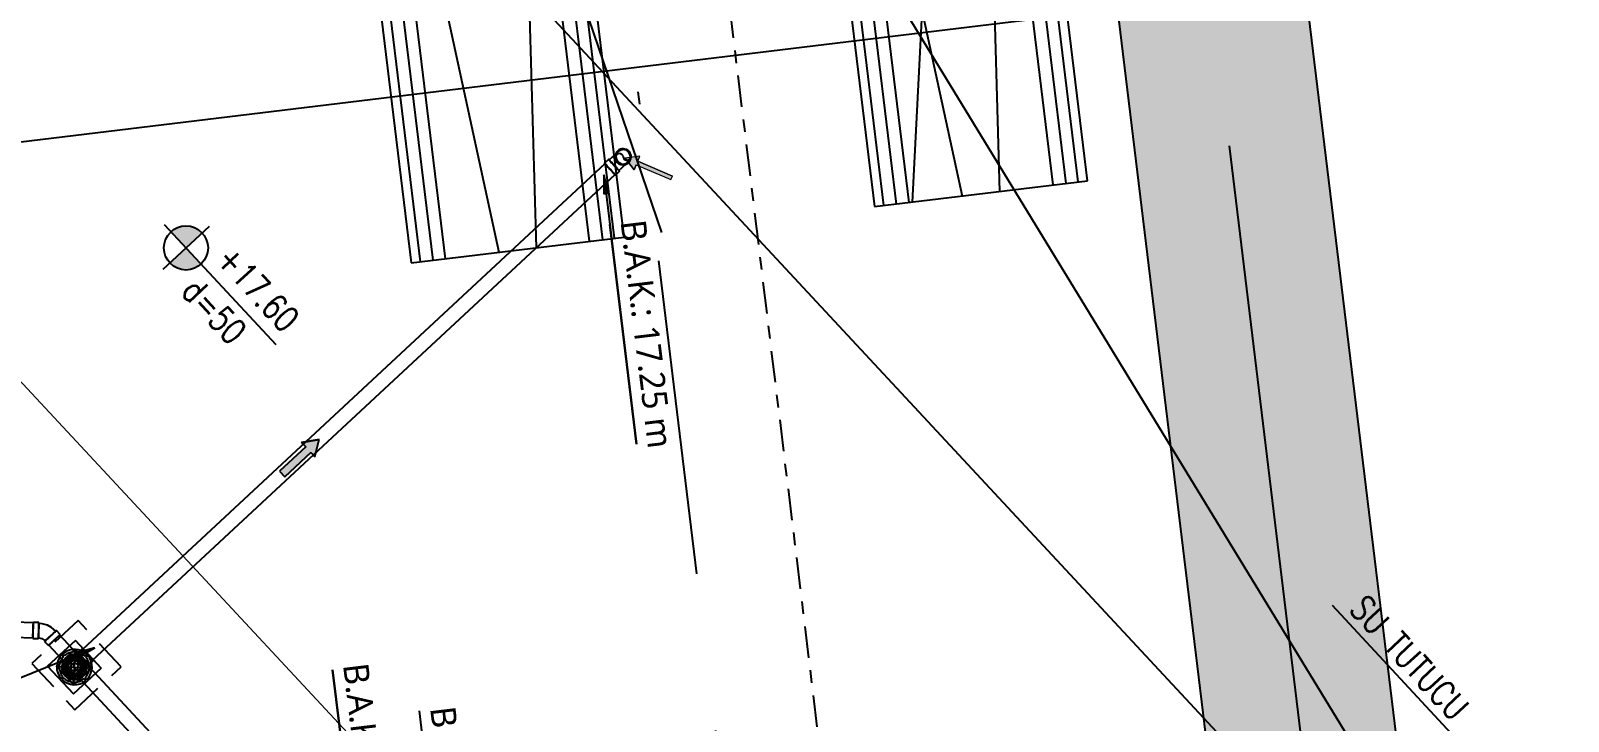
# Model space of a CAD drawing. Header units: millimetres. Extents: x 400382 to 401276, y 4543898 to 4544126.
# Drawn here: x 400473.93 to 400486.12, y 4544037.23 to 4544042.7 of the extents above; entities that cross this region are included whole.
import ezdxf

# ---------------------------------------------------------------- set-up
doc = ezdxf.new("R2010")
doc.units = ezdxf.units.MM
for name, pattern in [('AKS', [3, 2.5, -0.25, 0, -0.25]), ('CENTER', [2, 1.25, -0.25, 0.25, -0.25]), ('CIZGI', [0.4, 0.25, -0.15]), ('CONTINU', [0]), ('DASHDOT2', [0.5, 0.25, -0.125, 0, -0.125]), ('HIDDEN', [0.375, 0.25, -0.125])]:
    doc.linetypes.add(name, pattern=pattern)
doc.layers.add('A-DETL', color=90, linetype='Continuous', lineweight=15)
doc.layers.add('A-DETL-GENF', color=92, linetype='Continuous', lineweight=9)
for name, color, linetype in [('aks prota', 2, 'AKS'), ('kolon tarama prota', 252, 'Continuous'), ('merdiven prota', 2, 'Continuous'), ('not yazısı prota', 6, 'Continuous'), ('not çizgisi prota', 4, 'Continuous'), ('perde prota', 1, 'Continuous'), ('PRT-AL-TUNEL_EKSENI', 14, 'DASHDOT2'), ('PRT-MI-a_fit_drainage', 10, 'Continuous'), ('skesit prota', 7, 'Continuous'), ('st-s_level (kot)', 6, 'Continuous'), ('st-s_levelmark (kot işareti)', 4, 'Continuous'), ('st_s_ölçü', 4, 'Continuous'), ('TARAMA', 8, 'Continuous')]:
    doc.layers.add(name, color=color, linetype=linetype)
doc.styles.add('OLCU', font='romanstw.shx')
doc.styles.add('Segoe UI Light_1', font='', dxfattribs={"height": 199.9999999999999})
doc.styles.add('TSIMPLEX', font='romanstw.shx')
doc.styles.get('Segoe UI Light_1').set_extended_font_data('Segoe UI Light')
doc.dimstyles.new('1-50', dxfattribs={"dimtxt": 10, "dimasz": 4, "dimexe": 4, "dimexo": 8, "dimgap": 4, "dimtad": 1, "dimdec": 1, "dimrnd": 0.05, "dimzin": 9, "dimdsep": 46, "dimtxsty": 'OLCU', "dimblk1": 'OBLIQUE', "dimblk2": 'OBLIQUE', "dimsah": 1, "dimcen": 2, "dimdle": 4, "dimclrd": 4, "dimclre": 4, "dimclrt": 3, "dimadec": 1, "dimazin": 0, "dimtfac": 1, "dimtdec": 1, "dimtix": 1, "dimtmove": 2, "dimatfit": 3, "dimldrblk": 'OBLIQUE', "dimfxl": 1, "dimtvp": 1, "dimtolj": 1, "dimtzin": 1, "dimarcsym": 0})

# ---------------------------------------------------------------- blocks, each defined once
blk = doc.blocks.new('Flow Direction - Flow Direction _25mm_-1035271-_17_70 m  ARA KAT')
at = {"layer": 'TARAMA'}
blk.add_hatch(color=256, dxfattribs=at).paths.add_polyline_path([(0, 1.015187933717243e-13), (-117.0416345659798, -78.02775637731982), (-117.0416345659799, -29.99999999999993), (-400.0000000000001, -29.99999999999991), (-400, 30.00000000000008), (-117.04163456598, 30.00000000000008), (-117.0416345659799, 78.02775637732009)], flags=0)
for p, q in [((-117.04163456598, 30.00000000000009), (-400, 30.00000000000008)), ((-400, 30.00000000000008), (-400.0000000000001, -29.99999999999991)), ((-117.0416345659798, 30.00000000000008), (-399.9999999999999, 30.00000000000008)), ((-399.9999999999999, 30.00000000000008), (-400, -29.99999999999991)), ((-1.691979889528737e-14, 8.459899447643693e-14), (-117.0416345659799, 78.02775637732009)), ((-117.0416345659799, 78.02775637732012), (-117.04163456598, 30.00000000000008)), ((-117.0416345659798, 78.02775637732002), (0, 8.459899447643693e-14)), ((-117.0416345659798, 30.00000000000008), (-117.0416345659798, 78.02775637732002)), ((-117.0416345659798, -78.02775637731985), (0, 1.015187933717243e-13)), ((-117.0416345659798, -78.02775637731985), (0, 8.459899447643693e-14)), ((-400.0000000000001, -29.99999999999991), (-117.0416345659799, -29.99999999999993)), ((-117.0416345659799, -29.99999999999993), (-400, -29.99999999999991)), ((-117.0416345659799, -29.99999999999993), (-117.0416345659798, -78.02775637731982)), ((-117.0416345659799, -29.99999999999993), (-117.0416345659798, -78.02775637731988))]:
    blk.add_line(p, q, dxfattribs=at)
blk = doc.blocks.new('Riser Direction1 - Flow Direction _25mm_ 2-2155046-_17_70 m  ARA KAT')
at = {"layer": 'A-DETL-GENF'}
blk.add_hatch(color=256, dxfattribs=at).paths.add_polyline_path([(-3.383959779057477e-14, -8.353062558512092e-14), (118, -4.060751734868973e-13), (96.00587391054631, -38.09494385501035), (354.8603263417587, -187.5446316471047), (339.848578520666, -213.5457415836484), (80.9941260894537, -64.09605379155403), (58.99999999999961, -102.1909976465643)], flags=0)
for p, q in [((-1.691979889528738e-14, -1.015187933717243e-13), (58.99999999999961, -102.1909976465643)), ((118, -4.060751734868973e-13), (-3.383959779057477e-14, -8.353062558512092e-14)), ((118, -4.060751734868973e-13), (-3.383959779057477e-14, -8.353062558512096e-14)), ((58.99999999999961, -102.1909976465643), (-1.691979889528738e-14, -1.015187933717243e-13)), ((58.99999999999961, -102.1909976465644), (80.9941260894537, -64.09605379155403)), ((80.9941260894537, -64.09605379155401), (58.99999999999961, -102.1909976465644)), ((80.9941260894537, -64.09605379155403), (339.848578520666, -213.5457415836484)), ((80.99412608945369, -64.096053791554), (339.848578520666, -213.5457415836484)), ((96.00587391054631, -38.09494385501034), (118, -4.060751734868973e-13)), ((96.00587391054631, -38.09494385501034), (118, -3.976152740392536e-13)), ((354.8603263417587, -187.5446316471047), (96.00587391054631, -38.09494385501035)), ((96.00587391054633, -38.09494385501034), (354.8603263417587, -187.5446316471048)), ((339.848578520666, -213.5457415836484), (354.8603263417587, -187.5446316471047)), ((339.848578520666, -213.5457415836484), (354.8603263417587, -187.5446316471047))]:
    blk.add_line(p, q, dxfattribs=at)
blk = doc.blocks.new('17.60 mekanik')
at = {"layer": 'kolon tarama prota'}
for points in [[(140605.6046001502, 63596.36949510325), (140616.5791041182, 63585.95507970036), (140618.9006060135, 63589.15035293736)], [(140605.6046001502, 63045.57388187149), (140598.374809927, 63032.28366295471), (140602.0609208242, 63030.86530878088)]]:
    blk.add_hatch(color=256, dxfattribs=at).paths.add_polyline_path(points, flags=0)
for p, q in [((140599.2292001502, 63607.40710665636), (140599.2292001502, 63602.96232888969)), ((140611.9800001502, 63602.96232888969), (140611.9800001502, 63607.40710665636)), ((140599.7046001502, 63602.96232888969), (140599.7046001502, 63037.58155123788)), ((140605.6046001502, 63596.36949510325), (140616.5791041182, 63585.95507970036)), ((140618.9006060135, 63589.15035293736), (140605.6046001502, 63596.36949510325)), ((140605.6046001502, 63596.36949510325), (140779.6886606649, 63469.8900216915)), ((140611.5046001502, 63037.58155123788), (140611.5046001502, 63602.96232888969)), ((140616.5791041182, 63585.95507970036), (140618.9006060135, 63589.15035293736)), ((140779.6886606649, 63469.8900216915), (140637.6630600035, 63573.07766063751)), ((140985.1119159872, 63077.94934649666), (140817.3030422984, 63199.86962980826)), ((140746.5813965193, 63171.69307194908), (140882.9231614256, 63072.63498140128)), ((140946.8290603194, 63026.20462806452), (140746.5813965193, 63171.69307194908)), ((140605.6046001502, 63045.57388187149), (140559.6087660746, 62926.03692252775)), ((140620.6046001502, 63038.29476555931), (140590.6046001502, 63038.29476555931)), ((140590.6046001502, 63038.29476555931), (140590.6046001502, 63008.29476555931)), ((140590.6046001502, 63008.29476555931), (140590.6046001502, 63038.29476555931)), ((140590.6046001502, 63038.29476555931), (140620.6046001502, 63038.29476555931)), ((140590.6046001502, 63038.29476555931), (140590.6046001502, 63038.29476555931)), ((140605.6046001502, 63045.57388187149), (140598.374809927, 63032.28366295471)), ((140599.2292001502, 63037.58155123788), (140599.2292001502, 63033.13677347121)), ((140602.0609208242, 63030.86530878088), (140605.6046001502, 63045.57388187149)), ((140605.1046001502, 63037.28583413894), (140605.1046001502, 63035.28434436759)), ((140605.1046001502, 63035.28434436759), (140605.1046001502, 63037.28583413894)), ((140605.1046001502, 63037.28583413894), (140605.1046001502, 63037.28583413894)), ((140605.1046001502, 63035.28434436759), (140605.1046001502, 63035.28434436759)), ((140606.1046001503, 63035.28434436759), (140606.1046001502, 63037.28583413894)), ((140606.1046001502, 63037.28583413894), (140606.1046001503, 63035.28434436759)), ((140606.1046001502, 63037.28583413894), (140606.1046001502, 63037.28583413894)), ((140606.1046001503, 63035.28434436759), (140606.1046001503, 63035.28434436759)), ((140611.9800001502, 63033.13677347121), (140611.9800001502, 63037.58155123788)), ((140620.6046001502, 63008.29476555931), (140620.6046001502, 63038.29476555931)), ((140620.6046001502, 63038.29476555931), (140620.6046001502, 63008.29476555931)), ((140620.6046001502, 63038.29476555931), (140620.6046001502, 63038.29476555931)), ((140557.8184121948, 63023.30361550755), (140547.5219845051, 63013.0063374137)), ((140560.625035, 63026.78281473142), (140557.4822399496, 63023.63976038936)), ((140579.0647211938, 63032.58002806452), (140574.6199434271, 63032.58002806452)), ((140954.3291698969, 63032.10462806452), (140579.0647211938, 63032.10462806452)), ((140593.6150213419, 63023.79476555931), (140591.6135315706, 63023.79476555931)), ((140591.6135315706, 63023.79476555931), (140593.6150213419, 63023.79476555931)), ((140591.6135315706, 63023.79476555931), (140591.6135315706, 63023.79476555931)), ((140591.6135315706, 63022.79476555931), (140593.6150213419, 63022.79476555931)), ((140593.6150213419, 63022.79476555931), (140591.6135315706, 63022.79476555931)), ((140591.6135315706, 63022.79476555931), (140591.6135315706, 63022.79476555931)), ((140593.6150213419, 63023.79476555931), (140593.6150213419, 63023.79476555931)), ((140593.6150213419, 63022.79476555931), (140593.6150213419, 63022.79476555931)), ((140598.1212853767, 63023.79476555931), (140596.1177671697, 63023.79476555931)), ((140596.1177671697, 63023.79476555931), (140598.1212853767, 63023.79476555931)), ((140596.1177671697, 63023.79476555931), (140596.1177671697, 63023.79476555931)), ((140596.1177671697, 63022.79476555931), (140598.1212853767, 63022.79476555931)), ((140598.1212853767, 63022.79476555931), (140596.1177671697, 63022.79476555931)), ((140596.1177671697, 63022.79476555931), (140596.1177671697, 63022.79476555931)), ((140598.1212853767, 63023.79476555931), (140598.1212853767, 63023.79476555931)), ((140598.1212853767, 63022.79476555931), (140598.1212853767, 63022.79476555931)), ((140598.374809927, 63032.28366295471), (140602.0609208242, 63030.86530878088)), ((140602.6465602587, 63023.79476555931), (140600.6296629647, 63023.79476555931)), ((140600.6296629647, 63023.79476555931), (140602.6465602587, 63023.79476555931)), ((140600.6296629647, 63023.79476555931), (140600.6296629647, 63023.79476555931)), ((140600.6296629647, 63022.79476555931), (140602.6465602587, 63022.79476555931)), ((140602.6465602587, 63022.79476555931), (140600.6296629647, 63022.79476555931)), ((140600.6296629647, 63022.79476555931), (140600.6296629647, 63022.79476555931)), ((140602.6465602587, 63023.79476555931), (140602.6465602587, 63023.79476555931)), ((140602.6465602587, 63022.79476555931), (140602.6465602587, 63022.79476555931)), ((140605.1046001502, 63032.78159853981), (140605.1046001503, 63030.77808033286)), ((140605.1046001503, 63030.77808033286), (140605.1046001502, 63032.78159853981)), ((140605.1046001502, 63032.78159853981), (140605.1046001502, 63032.78159853981)), ((140605.1046001503, 63030.77808033286), (140605.1046001503, 63030.77808033286)), ((140605.1046001502, 63028.26970274484), (140605.1046001502, 63026.25280545086)), ((140605.1046001502, 63026.25280545086), (140605.1046001502, 63028.26970274484)), ((140605.1046001502, 63028.26970274484), (140605.1046001502, 63028.26970274484)), ((140605.1046001502, 63026.25280545086), (140605.1046001502, 63026.25280545086)), ((140606.1046001502, 63030.77808033286), (140606.1046001502, 63032.78159853981)), ((140606.1046001502, 63032.78159853981), (140606.1046001502, 63030.77808033286)), ((140606.1046001502, 63032.78159853981), (140606.1046001502, 63032.78159853981)), ((140606.1046001502, 63030.77808033286), (140606.1046001502, 63030.77808033286)), ((140606.1046001502, 63026.25280545086), (140606.1046001502, 63028.26970274484)), ((140606.1046001502, 63028.26970274484), (140606.1046001502, 63026.25280545086)), ((140606.1046001502, 63028.26970274484), (140606.1046001502, 63028.26970274484)), ((140606.1046001502, 63026.25280545086), (140606.1046001502, 63026.25280545086)), ((140610.5795373358, 63023.79476555931), (140608.5626400418, 63023.79476555931)), ((140608.5626400418, 63023.79476555931), (140610.5795373358, 63023.79476555931)), ((140608.5626400418, 63023.79476555931), (140608.5626400418, 63023.79476555931)), ((140608.5626400418, 63022.79476555931), (140610.5795373358, 63022.79476555931)), ((140610.5795373358, 63022.79476555931), (140608.5626400418, 63022.79476555931)), ((140608.5626400418, 63022.79476555931), (140608.5626400418, 63022.79476555931)), ((140610.5795373358, 63023.79476555931), (140610.5795373358, 63023.79476555931)), ((140610.5795373358, 63022.79476555931), (140610.5795373358, 63022.79476555931)), ((140615.0914331307, 63023.79476555931), (140613.0879149238, 63023.79476555931)), ((140613.0879149238, 63023.79476555931), (140615.0914331307, 63023.79476555931)), ((140613.0879149238, 63023.79476555931), (140613.0879149238, 63023.79476555931)), ((140613.0879149238, 63022.79476555931), (140615.0914331307, 63022.79476555931)), ((140615.0914331307, 63022.79476555931), (140613.0879149238, 63022.79476555931)), ((140613.0879149238, 63022.79476555931), (140613.0879149238, 63022.79476555931)), ((140615.0914331307, 63023.79476555931), (140615.0914331307, 63023.79476555931)), ((140615.0914331307, 63022.79476555931), (140615.0914331307, 63022.79476555931)), ((140619.5956687299, 63023.79476555931), (140617.5941789585, 63023.79476555931)), ((140617.5941789585, 63023.79476555931), (140619.5956687299, 63023.79476555931)), ((140617.5941789585, 63023.79476555931), (140617.5941789585, 63023.79476555931)), ((140617.5941789585, 63022.79476555931), (140619.5956687299, 63022.79476555931)), ((140619.5956687299, 63022.79476555931), (140617.5941789585, 63022.79476555931)), ((140617.5941789585, 63022.79476555931), (140617.5941789585, 63022.79476555931)), ((140619.5956687299, 63023.79476555931), (140619.5956687299, 63023.79476555931)), ((140619.5956687299, 63022.79476555931), (140619.5956687299, 63022.79476555931)), ((140555.8661890704, 63004.66282195727), (140566.1626167601, 63014.96010005113)), ((140566.4987890053, 63014.62395516933), (140569.6415840557, 63017.76700951139)), ((140574.6199434271, 63019.82922806452), (140579.0647211938, 63019.82922806452)), ((140579.0647211938, 63020.30462806451), (140954.3291698969, 63020.30462806451)), ((140605.1046001502, 63020.33672566776), (140605.1046001503, 63018.31982837377)), ((140605.1046001503, 63018.31982837377), (140605.1046001502, 63020.33672566776)), ((140605.1046001502, 63020.33672566776), (140605.1046001502, 63020.33672566776)), ((140605.1046001503, 63018.31982837377), (140605.1046001503, 63018.31982837377)), ((140605.1046001502, 63015.81145078576), (140605.1046001502, 63013.80793257881)), ((140605.1046001502, 63013.80793257881), (140605.1046001502, 63015.81145078576)), ((140605.1046001502, 63015.81145078576), (140605.1046001502, 63015.81145078576)), ((140605.1046001502, 63013.80793257881), (140605.1046001502, 63013.80793257881)), ((140605.1046001502, 63011.30518675103), (140605.1046001503, 63009.30369697967)), ((140605.1046001503, 63009.30369697967), (140605.1046001502, 63011.30518675103)), ((140605.1046001502, 63011.30518675103), (140605.1046001502, 63011.30518675103)), ((140605.1046001503, 63009.30369697967), (140605.1046001503, 63009.30369697967)), ((140606.1046001502, 63018.31982837377), (140606.1046001502, 63020.33672566776)), ((140606.1046001502, 63020.33672566776), (140606.1046001502, 63018.31982837377)), ((140606.1046001502, 63020.33672566776), (140606.1046001502, 63020.33672566776)), ((140606.1046001502, 63018.31982837377), (140606.1046001502, 63018.31982837377)), ((140606.1046001502, 63013.80793257881), (140606.1046001502, 63015.81145078576)), ((140606.1046001502, 63015.81145078576), (140606.1046001502, 63013.80793257881)), ((140606.1046001502, 63015.81145078576), (140606.1046001502, 63015.81145078576)), ((140606.1046001502, 63013.80793257881), (140606.1046001502, 63013.80793257881)), ((140606.1046001502, 63009.30369697967), (140606.1046001502, 63011.30518675103)), ((140606.1046001502, 63011.30518675103), (140606.1046001502, 63009.30369697967)), ((140606.1046001502, 63011.30518675103), (140606.1046001502, 63011.30518675103)), ((140606.1046001502, 63009.30369697967), (140606.1046001502, 63009.30369697967)), ((140590.6046001502, 63008.29476555931), (140620.6046001502, 63008.29476555931)), ((140620.6046001502, 63008.29476555931), (140590.6046001502, 63008.29476555931)), ((140590.6046001502, 63008.29476555931), (140590.6046001502, 63008.29476555931)), ((140620.6046001502, 63008.29476555931), (140620.6046001502, 63008.29476555931))]:
    blk.add_line(p, q, dxfattribs=at)
at = {"layer": 'kolon tarama prota', "flags": 128}
for points in [[(140599.8896001502, 63617.24911456827), (140599.8896001502, 63616.77665495549), (140599.8896001502, 63615.40418281067), (140599.8896001502, 63613.26214988947), (140599.8896001502, 63610.554153734), (140599.8896001502, 63607.53758598177), (140599.8896001502, 63607.40710665636)], [(140611.3196001503, 63607.40710665636), (140611.3196001503, 63610.43053372979), (140611.3196001502, 63613.1571391328), (140611.3196001503, 63615.3277624422), (140611.3196001503, 63616.7360886354), (140611.3196001503, 63617.2482580744), (140611.3196001503, 63617.24911456827)], [(140566.7851663882, 63030.2417159137), (140563.1173445492, 63028.07529918829), (140561.0920275805, 63026.31586067619)], [(140574.6199434271, 63031.91962806451), (140570.386573221, 63031.44535572516), (140566.7851663882, 63030.2417159137)], [(140599.8896001502, 63023.29476555931), (140599.8896001502, 63023.76722517209), (140599.8896001502, 63025.1396973169), (140599.8896001502, 63027.2817302381), (140599.8896001502, 63029.98972639358), (140599.8896001502, 63033.0062941458), (140599.8896001502, 63033.13677347121)], [(140599.8896001502, 63023.29476555931), (140600.3592722054, 63025.56363306345), (140601.6910908769, 63027.45957890053), (140603.6661522232, 63028.67097655164), (140605.6046001503, 63029.00976555931)], [(140605.6046001503, 63017.57976555931), (140603.3357326461, 63018.04943761449), (140601.439786809, 63019.38125628594), (140600.2283891579, 63021.35631763225), (140599.8896001502, 63023.29476555931)], [(140605.6046001503, 63029.00976555931), (140607.8734676544, 63028.54009350413), (140609.7694134915, 63027.20827483267), (140610.9808111426, 63025.23321348637), (140611.3196001503, 63023.29476555931)], [(140611.3196001503, 63023.29476555931), (140610.8499280951, 63021.02589805517), (140609.5181094236, 63019.12995221808), (140607.5430480773, 63017.91855456698), (140605.6046001503, 63017.57976555931)], [(140611.3196001503, 63033.13677347121), (140611.3196001503, 63030.11334639778), (140611.3196001503, 63027.38674099478), (140611.3196001503, 63025.21611768537), (140611.3196001503, 63023.80779149217), (140611.3196001503, 63023.29562205318), (140611.3196001503, 63023.29476555931)], [(140569.1745914751, 63018.23396356661), (140571.3836002004, 63019.77654531455), (140571.4662292451, 63019.81422577799)], [(140571.4662292451, 63019.814225778), (140574.0793526489, 63020.47063011939), (140574.6199434271, 63020.48962806452)]]:
    blk.add_lwpolyline(points, dxfattribs=at)
at = {"layer": 'kolon tarama prota'}
for centre, radius, start, end in [((140605.6046001502, 63617.24911456827), 6.375400000000792, 90, 270), ((140605.6046001502, 63617.24911456827), 6.375400000000792, 90, 270), ((140605.6046001503, 63617.24911456827), 5.899999999998487, 143.9999999985069, 323.9999999985069), ((140605.6046001502, 63617.24911456827), 5.715000000001502, 90, 270), ((140605.6046001503, 63617.24911456827), 5.900000000001757, 323.9999999985069, 143.9999999985069), ((140605.6046001502, 63617.24911456827), 6.375400000000792, 270, 90), ((140605.6046001502, 63617.24911456827), 6.375400000002291, 270, 90), ((140605.6046001502, 63617.24911456827), 5.71499999999947, 270, 90), ((140607.3385666445, 63619.63571470168), 2.949999999999549, 233.9999999942119, 53.99999999421196), ((140603.870633656, 63614.86251443486), 2.949999999998486, 53.99999999421196, 233.9999999942119), ((140605.6046001502, 63023.29476555931), 14, 92.0467130924349, 177.9532869035478), ((140605.6046001502, 63023.29476555931), 14, 92.0467130924349, 177.9532869035478), ((140605.6046001502, 63023.29476555931), 12, 92.38801547101532, 177.6119845373151), ((140605.6046001502, 63023.29476555931), 12, 92.38801547101532, 177.6119845373151), ((140605.6046001502, 63023.29476555931), 14, 2.046713096452152, 87.95328690756511), ((140605.6046001502, 63023.29476555931), 14, 2.046713096452152, 87.95328690756511), ((140605.6046001502, 63023.29476555931), 12, 2.388015462684929, 87.61198452898468), ((140605.6046001502, 63023.29476555931), 12, 2.388015462684929, 87.61198452898468), ((140605.6046001502, 63023.29476555931), 14, 182.0467130964522, 267.9532869075651), ((140605.6046001502, 63023.29476555931), 14, 182.0467130964522, 267.9532869075651), ((140605.6046001502, 63023.29476555931), 12, 182.3880154626849, 267.6119845289847), ((140605.6046001502, 63023.29476555931), 12, 182.3880154626849, 267.6119845289847), ((140605.6046001502, 63023.29476555931), 10, 90, 270), ((140605.6046001502, 63023.29476555931), 10, 90, 270), ((140605.6046001502, 63023.29476555931), 9.499999999999998, 93.01696130561903, 176.983038690218), ((140605.6046001502, 63023.29476555931), 9.499999999999998, 93.01696130561903, 176.983038690218), ((140605.6046001502, 63023.29476555931), 9.5, 183.016961309782, 266.983038694381), ((140605.6046001502, 63023.29476555931), 9.499999999999998, 183.016961309782, 266.983038694381), ((140605.6046001502, 63023.29476555931), 9.000000000000005, 90, 270), ((140605.6046001502, 63023.29476555931), 9.000000000000005, 90, 270), ((140605.6046001502, 63023.29476555931), 7.499999999999999, 93.82255372183538, 176.1774462704014), ((140605.6046001502, 63023.29476555931), 7.499999999999997, 93.82255372183538, 176.1774462704014), ((140605.6046001502, 63023.29476555931), 7.499999999999997, 183.8225537295986, 266.1774462781646), ((140605.6046001502, 63023.29476555931), 7.5, 183.8225537295986, 266.1774462781646), ((140605.6046001503, 63023.29476555931), 6.375399999999856, 90, 270), ((140605.6046001503, 63023.29476555931), 6.375400000000006, 90, 270), ((140605.6046001502, 63023.29476555931), 5.899999999999849, 143.9999999985069, 323.9999999985069), ((140605.6046001503, 63023.29476555931), 5.715000000000958, 90, 270), ((140605.6046001502, 63023.29476555931), 5.000000000000002, 90, 270), ((140605.6046001502, 63023.29476555931), 5.000000000000002, 90, 270), ((140605.6046001502, 63023.29476555931), 4.999999999999998, 95.73917048273125, 174.2608295218336), ((140605.6046001502, 63023.29476555931), 5, 95.73917048273125, 174.2608295218336), ((140605.6046001502, 63023.29476555931), 5.000000000000001, 185.7391704781664, 264.2608295172687), ((140605.6046001502, 63023.29476555931), 4.999999999999997, 185.7391704781664, 264.2608295172687), ((140605.6046001502, 63023.29476555931), 5.900000000001455, 323.9999999985069, 143.9999999985069), ((140603.870633656, 63020.9081654259), 2.949999999998545, 53.99999999421196, 233.9999999942119), ((140605.6046001502, 63023.29476555931), 3, 99.59406822497006, 170.4059317716143), ((140605.6046001502, 63023.29476555931), 2.999999999999999, 99.59406822497006, 170.4059317716143), ((140605.6046001502, 63023.29476555931), 2.999999999999998, 189.5940682283858, 260.40593177503), ((140605.6046001502, 63023.29476555931), 3, 189.5940682283858, 260.40593177503), ((140605.6046001502, 63023.29476555931), 10.00000000000001, 270, 90), ((140605.6046001502, 63023.29476555931), 10.00000000000001, 270, 90), ((140605.6046001502, 63023.29476555931), 9.000000000000007, 270, 90), ((140605.6046001502, 63023.29476555931), 9.000000000000007, 270, 90), ((140605.6046001503, 63023.29476555931), 6.375400000000474, 270, 90), ((140605.6046001503, 63023.29476555931), 6.375400000000305, 270, 90), ((140605.6046001503, 63023.29476555931), 5.714999999999193, 270, 90), ((140605.6046001502, 63023.29476555931), 5.000000000000004, 270, 90), ((140605.6046001502, 63023.29476555931), 5.000000000000004, 270, 90), ((140607.3385666445, 63025.68136569271), 2.949999999999273, 233.9999999942119, 53.99999999421196), ((140605.6046001502, 63023.29476555931), 9.499999999999998, 3.016961309782058, 86.983038694381), ((140605.6046001502, 63023.29476555931), 9.5, 3.016961309782058, 86.983038694381), ((140605.6046001502, 63023.29476555931), 7.499999999999997, 3.822553729598624, 86.17744627816461), ((140605.6046001502, 63023.29476555931), 7.500000000000002, 3.822553729598624, 86.17744627816461), ((140605.6046001502, 63023.29476555931), 5, 5.739170478166455, 84.26082951726875), ((140605.6046001502, 63023.29476555931), 4.999999999999998, 5.739170478166455, 84.26082951726875), ((140605.6046001502, 63023.29476555931), 2.999999999999999, 9.594068228385765, 80.40593177502994), ((140605.6046001502, 63023.29476555931), 3.000000000000001, 9.594068228385765, 80.40593177502994), ((140605.6046001502, 63023.29476555931), 4.999999999999997, 275.7391704827312, 354.2608295218335), ((140605.6046001502, 63023.29476555931), 3, 279.59406822497, 350.4059317716142), ((140605.6046001502, 63023.29476555931), 9.5, 273.016961305619, 356.9830386902179), ((140605.6046001502, 63023.29476555931), 7.5, 273.8225537218354, 356.1774462704013), ((140605.6046001502, 63023.29476555931), 14, 272.0467130924349, 357.9532869035478), ((140605.6046001502, 63023.29476555931), 12, 272.3880154710154, 357.6119845373151), ((140605.6046001502, 63023.29476555931), 2.999999999999999, 279.59406822497, 350.4059317716142), ((140605.6046001502, 63023.29476555931), 5, 275.7391704827312, 354.2608295218335), ((140605.6046001502, 63023.29476555931), 7.499999999999999, 273.8225537218354, 356.1774462704013), ((140605.6046001502, 63023.29476555931), 9.500000000000002, 273.016961305619, 356.9830386902179), ((140605.6046001502, 63023.29476555931), 12, 272.3880154710154, 357.6119845373151), ((140605.6046001502, 63023.29476555931), 14, 272.0467130924349, 357.9532869035478)]:
    blk.add_arc(centre, radius, start, end, dxfattribs=at)
for centre, major_axis, ratio, start_param, end_param in [((140605.6046001502, 63607.40710665636), (-6.375400000000364, 4.034526046581507e-13), 0.009999500037323807, 4.712388980384548, 7.85398163397461), ((140605.6046001502, 63607.40710665636), (-5.714999999999463, 3.569020079474353e-15), 0.009999500037772592, 4.712388980384651, 7.853981633974744), ((140605.6046001502, 63607.40710665636), (-6.37540000000197, 6.511866601501616e-13), 0.009999500037690607, 1.570796326795024, 4.712388980384548), ((140605.6046001502, 63607.40710665636), (-5.715000000000646, 8.755995928312212e-13), 0.009999500037358534, 1.570796326795159, 4.712388980384653), ((140605.6046001502, 63602.96232888969), (-6.375400000000792, -1.977448621515411e-13), 0.009999500037188974, 4.712388980384631, 7.853981633974481), ((140605.6046001502, 63602.96232888969), (5.899999999999315, -3.037299578511824e-12), 0.009999500037642151, 1.570796326794688, 3.141592653589588), ((140605.6046001502, 63602.96232888969), (5.899999999999315, -3.058588105009008e-12), 0.009999500037587587, 3.141592653589937, 4.712388980384819), ((140605.6046001502, 63602.96232888969), (-6.375400000000365, 3.937201953352568e-13), 0.009999500037508467, 1.570796326794896, 4.712388980384632), ((140605.6046001502, 63602.96232888969), (5.900000000001292, 9.231851394455396e-13), 0.0099995000376388, 0, 1.570796326794681), ((140605.6046001502, 63602.96232888969), (5.900000000001292, 9.035341919096697e-13), 0.009999500037584236, 4.712388980384812, 6.283185307179719), ((140605.6046001503, 63037.58155123788), (-6.375400000001537, 1.243094099878961e-13), 0.009999500037314453, 4.712388980384912, 7.853981633974369), ((140605.6046001502, 63037.58155123788), (5.89999999999958, -1.434109775377732e-12), 0.009999500037369677, 1.57079632679473, 3.141592653589631), ((140605.6046001502, 63037.58155123788), (5.899999999999582, -1.452941933432935e-12), 0.009999500037587131, 3.141592653589937, 4.712388980384816), ((140605.6046001503, 63037.58155123788), (6.375399999998625, -1.384656417302267e-13), 0.009999500037547272, 4.712388980384571, 7.853981633974707), ((140605.6046001502, 63037.58155123788), (5.900000000000703, 1.348136879908584e-12), 0.009999500037367775, 0, 1.570796326794726), ((140605.6046001502, 63037.58155123788), (5.900000000000703, 1.332170485035692e-12), 0.009999500037585235, 4.712388980384811, 6.283185307179701), ((140561.9905144775, 63019.13185777934), (-4.508274527872818, 4.507902610010955), 0.01024468197064021, 6.279288353550267, 9.420881007109342), ((140561.9905144775, 63019.13185777934), (-4.508274527868988, 4.507902610010012), 0.01024468197035003, 3.137695699960897, 6.279288353581409), ((140561.9905144775, 63019.13185777934), (-4.172102282677282, 4.171757728211178), 0.01025605137418277, 0, 1.570796326794751), ((140561.9905144775, 63019.13185777934), (-4.172102282677286, 4.171757728211169), 0.01025605137395846, 4.712388980384378, 6.283185307179282), ((140565.1333095278, 63022.27491212141), (-4.508274527871053, 4.507902610009675), 0.01024468197041844, 6.279288353555448, 9.420881007140013), ((140565.1333095278, 63022.27491212141), (-4.508274527872778, 4.507902610010975), 0.01024468197032555, 3.137695699955773, 6.279288353550795), ((140565.1333095278, 63022.27491212141), (-4.041281947293258, 4.040948554790058), 0.01024468197043796, 6.279288353584617, 9.420881007140142), ((140565.1333095278, 63022.27491212141), (-4.04128194729704, 4.040948554791028), 0.01024468197013925, 3.137695699926474, 6.279288353550538), ((140574.6199434271, 63026.20462806452), (-5.043157558225733e-14, 6.375399999998908), 0.009999500037664776, 0.004488901279750879, 3.146081554842703), ((140574.6199434271, 63026.20462806452), (1.415711298191576e-12, 5.714999999999804), 0.00999950003775376, 0.004488901329963824, 3.146081554869214), ((140574.6199434271, 63026.20462806452), (1.630620943826921e-12, 6.375400000001258), 0.009999500037206907, 3.146081554869284, 6.287674208485918), ((140574.6199434271, 63026.20462806452), (-1.481936448554771e-12, 5.714999999998307), 0.009999500037299991, 3.14608155481872, 6.28767420845905), ((140579.0647211938, 63026.20462806452), (1.65627911386001e-12, 6.375400000001262), 0.00999950003775221, 0.004488901306483051, 3.146081554869435), ((140579.0647211938, 63026.20462806452), (-1.173734720527557e-12, 5.899999999999686), 0.009999500037686727, 4.973799150320701e-14, 1.570796326794948), ((140579.0647211938, 63026.20462806452), (2.702005286181673e-13, 5.900000000000434), 0.009999500037685452, 1.57079632679495, 3.141592653589843), ((140579.0647211938, 63026.20462806452), (-7.874403906703332e-14, 6.375399999998903), 0.009999500037211806, 3.146081554842466, 6.2876742084591), ((140579.0647211938, 63026.20462806452), (-1.20075477338937e-12, 5.899999999999686), 0.009999500037496547, 4.71238898038427, 6.283185307179166), ((140579.0647211938, 63026.20462806452), (2.419522915353591e-13, 5.900000000000437), 0.009999500037495277, 3.141592653589379, 4.712388980384272), ((140605.6046001503, 63033.13677347121), (-6.375400000000081, 1.251941744717671e-13), 0.009999500037544991, 4.712388980384569, 7.853981633974483), ((140605.6046001503, 63033.13677347121), (-5.714999999999417, 1.110361802503121e-13), 0.009999500037539034, 4.712388980384556, 7.853981633974674), ((140605.6046001503, 63033.13677347121), (-6.375399999999717, 1.243094099878606e-13), 0.009999500037545562, 1.570796326794897, 4.712388980384569), ((140605.6046001503, 63033.13677347121), (5.71499999999978, -1.209501249155263e-13), 0.0099995000375384, 4.712388980384876, 7.853981633974358), ((140561.9905144775, 63019.13185777934), (-4.172102282673532, 4.171757728213859), 0.0102560513741648, 1.570796326794759, 3.141592653589771), ((140561.9905144775, 63019.13185777934), (-4.172102282673545, 4.171757728213847), 0.01025605137395976, 3.141592653589489, 4.712388980384386)]:
    blk.add_ellipse(centre, major_axis=major_axis, ratio=ratio, start_param=start_param, end_param=end_param, dxfattribs=at)
at = {"layer": 'kolon tarama prota', "xscale": 0.1, "yscale": 0.1, "zscale": 0.1}
for name, p, rotation in [('Riser Direction1 - Flow Direction _25mm_ 2-2155046-_17_70 m  ARA KAT', (140607.3341809999, 63617.76684318983), 53.99999999999887), ('Flow Direction - Flow Direction _25mm_-1035271-_17_70 m  ARA KAT', (140605.6046001502, 63288.10891752671), 89.99999999999984)]:
    blk.add_blockref(name, p, dxfattribs=dict(at, rotation=rotation))
at = {"layer": 'kolon tarama prota', "char_height": 20, "attachment_point": 1, "rotation": 323.999999999999, "line_spacing_factor": 1.142578849721707, "style": 'Segoe UI Light_1'}
for s, insert, width in [('B.A.K.: 17.25 m', (140653.416951452, 63596.97561202783), 207.1240739468078), ('B.A.K.: 21.87 m', (140833.0569337469, 63223.76758119858), 207.1240739468078), ('B.A.K.: 22.91 m', (140760.9746989277, 63196.57954914012), 207.6268022816302)]:
    blk.add_mtext(s, dxfattribs=dict(at, insert=insert, width=width))
blk = doc.blocks.new('yürüyen mer 2')
at = {"color": 253}
blk.add_lwpolyline([(52650.95750131996, 3429.070000000068), (52650.95750131996, 3599.070000000026)], dxfattribs=at)
at = {"layer": 'st_s_ölçü', "color": 252, "ltscale": 0.1}
blk.add_line((53451.18358571194, 3599.07), (53451.18358571194, 3429.070000000047), dxfattribs=at)
for points in [[(52650.95750131996, 3599.070000000026), (53472.18358571192, 3599.07000000013), (53472.18358571194, 3429.07), (52650.95750131996, 3429.070000000068)], [(53349.48358571196, 3599.07), (53349.48358571195, 3591.57)], [(52650.95750131996, 3591.57), (53396.48358571196, 3591.57), (53396.48358571196, 3581.82), (52650.95750131996, 3581.82)], [(52650.95750131996, 3571.569999999953), (53349.48358571196, 3571.569999999954), (53349.48358571195, 3581.82)], [(52650.95750131996, 3529.070000000047), (53109.28358571124, 3571.569999999954), (53109.28358571124, 3456.570000000047), (52650.95750131996, 3499.070000000047)], [(52650.95750131996, 3456.570000000047), (53349.48358571196, 3456.570000000047), (53349.48358571195, 3446.32)], [(52650.95750131996, 3436.570000000001), (53396.48358571196, 3436.57), (53396.48358571196, 3446.32), (52650.95750131996, 3446.320000000001)], [(53349.48358571196, 3429.07), (53349.48358571195, 3436.57)]]:
    blk.add_lwpolyline(points, dxfattribs=at)
blk = doc.blocks.new('_Oblique')
at = {"layer": 'st_s_ölçü', "lineweight": -2}
blk.add_line((-0.5, -0.5), (0.5, 0.5), dxfattribs=at)
blk = doc.blocks.new('YER SUZGECI_20x20')
at = {"color": 2}
blk.add_lwpolyline([(-20, 0), (0, 0), (0, 20), (-20, 20)], close=True, dxfattribs=at)
for points in [[(0, 20), (-20, 0)], [(-20, 20), (0, 0)]]:
    blk.add_lwpolyline(points, dxfattribs=at)
blk.add_circle((-10, 10), 7, dxfattribs=at)
blk = doc.blocks.new('PLAN_KOT')
at = {"layer": 'st-s_levelmark (kot işareti)'}
h = blk.add_hatch(color=256, dxfattribs=at)
h.paths.add_polyline_path([(0, 17.5, 0.4142135623730951), (-17.5, 0), (0, 0)])
h.paths.add_polyline_path([(17.5, 0), (0, 0), (0, -17.5, 0.4142135623730951)])
for p, q in [((0, 25), (0, -25)), ((105, 0), (-25, 0))]:
    blk.add_line(p, q, dxfattribs=at)
blk.add_circle((0, 0), 17.5, dxfattribs=at)
at = {"layer": 'st-s_level (kot)', "color": 6, "style": 'OLCU', "width": 0.8}
for tag, p in [('KOT', (22.6700442370493, 9.780006943954504)), ('DÖŞEME_KALINLIĞI', (22.6700442370493, -27.62999305603444))]:
    blk.add_attdef(tag, p, '', height=20, dxfattribs=at)

msp = doc.modelspace()

# ---------------------------------------------------------------- hatches: boundary and pattern name
at = {"layer": 'kolon tarama prota'}
h = msp.add_hatch(color=256, dxfattribs=at)
h.dxf.hatch_style = 1
h.paths.add_polyline_path([(400485.118386575, 4544034.121611849), (400477.1315568574, 4544099.890275298), (400434.7429687753, 4544094.74268042), (400434.9237976288, 4544093.253620003), (400475.8233252931, 4544098.220386026), (400483.3804365937, 4544035.990298833)])

# ---------------------------------------------------------------- linework, layer by layer
at = {"layer": 'A-DETL', "color": 1, "lineweight": 5}
msp.add_lwpolyline([(400410.4979693978, 4544108.041349595), (400518.4062713222, 4543992.015663382)], dxfattribs=at)
at = {"layer": 'aks prota', "ltscale": 10}
for p, q in [((400524.7599808755, 4543992.599262115), (400411.7644162853, 4544114.094899494)), ((400490.0741459434, 4543987.091367729), (400475.977604086, 4544103.171308074)), ((400439.659189452, 4544037.669102697), (400486.0186053128, 4544043.298907848))]:
    msp.add_line(p, q, dxfattribs=at)
at = {"layer": 'merdiven prota', "color": 4}
for points in [[(400481.334293752, 4544049.521492938), (400480.9170315159, 4544041.344293291)], [(400476.2714883341, 4544048.906674837), (400478.931619158, 4544041.10318834)]]:
    msp.add_lwpolyline(points, dxfattribs=at)
at = {"layer": 'perde prota'}
msp.add_lwpolyline([(400485.118386575, 4544034.121611849), (400477.1315568574, 4544099.890275298), (400434.7438723617, 4544094.74279015), (400434.9247012152, 4544093.253729733), (400475.8233252931, 4544098.220386026), (400483.3804365937, 4544035.990298833)], close=True, dxfattribs=at)
at = {"layer": 'PRT-AL-TUNEL_EKSENI', "ltscale": 10}
msp.add_line((400484.7432253445, 4543992.831936803), (400471.4099450749, 4544102.626693129), dxfattribs=at)
at = {"layer": 'PRT-MI-a_fit_drainage', "color": 2, "linetype": 'CIZGI'}
msp.add_lwpolyline([(400474.6472859792, 4544037.66039055), (400474.3067721901, 4544038.026519434), (400473.9406433068, 4544037.686005645), (400474.2811570959, 4544037.31987676)], close=True, dxfattribs=at)
at = {"layer": 'skesit prota', "linetype": 'CENTER', "ltscale": 0.2}
msp.add_lwpolyline([(400471.9769275389, 4544104.59035985), (400486.2862764127, 4543986.758030446)], dxfattribs=at)

# ---------------------------------------------------------------- block references
at = {"layer": 'merdiven prota', "xscale": 0.01, "yscale": 0.01, "zscale": 0.01, "rotation": 312.9239939588403}
msp.add_blockref('17.60 mekanik', (399055.2216017991, 4544638.04734298), dxfattribs=at)
at = {"layer": 'merdiven prota', "linetype": 'HIDDEN', "ltscale": 10, "xscale": -0.01, "yscale": 0.01, "zscale": 0.01, "rotation": 276.9239939588566}
msp.add_blockref('yürüyen mer 2', (400506.3776694825, 4543514.058539451), dxfattribs=at)
at = {"layer": 'PRT-MI-a_fit_drainage', "color": 2, "xscale": 0.01, "yscale": 0.01, "zscale": 0.01, "rotation": 132.9239939588386}
msp.add_blockref('YER SUZGECI_20x20', (400474.2826403044, 4544037.79922996), dxfattribs=at)
at = {"layer": 'st-s_level (kot)', "linetype": 'CONTINU', "ltscale": 0.1, "xscale": 0.01, "yscale": 0.01, "zscale": 0.01, "rotation": 312.9239939588403}
msp.add_blockref('PLAN_KOT', (400475.1618965901, 4544040.980761103), dxfattribs=at).add_auto_attribs({'KOT': '+17.60', 'DÖŞEME_KALINLIĞI': 'd=50'})
at = {"layer": 'st_s_ölçü', "linetype": 'CONTINU', "xscale": -0.01, "yscale": 0.01, "zscale": 0.01, "rotation": 276.9239939588566}
msp.add_blockref('yürüyen mer 2', (400510.0506867189, 4543514.504584143), dxfattribs=at)

# ---------------------------------------------------------------- texts
at = {"layer": 'not yazısı prota', "ltscale": 0.05, "style": 'TSIMPLEX', "width": 0.8}
msp.add_text('SU TUTUCU', height=0.2, rotation=312.9239939495117, dxfattribs=at).set_placement((400484.3721264792, 4544038.108546593))

# ---------------------------------------------------------------- leaders
at = {"layer": 'not çizgisi prota'}
msp.add_leader([(400484.9868881721, 4544036.098892953), (400485.2271042555, 4544037.091800971), (400484.2475257767, 4544038.145068081)], dimstyle='1-50', override={"dimasz": 12, "dimgap": 4, "dimtad": 0}, dxfattribs=at)

doc.saveas('drawing.dxf')
